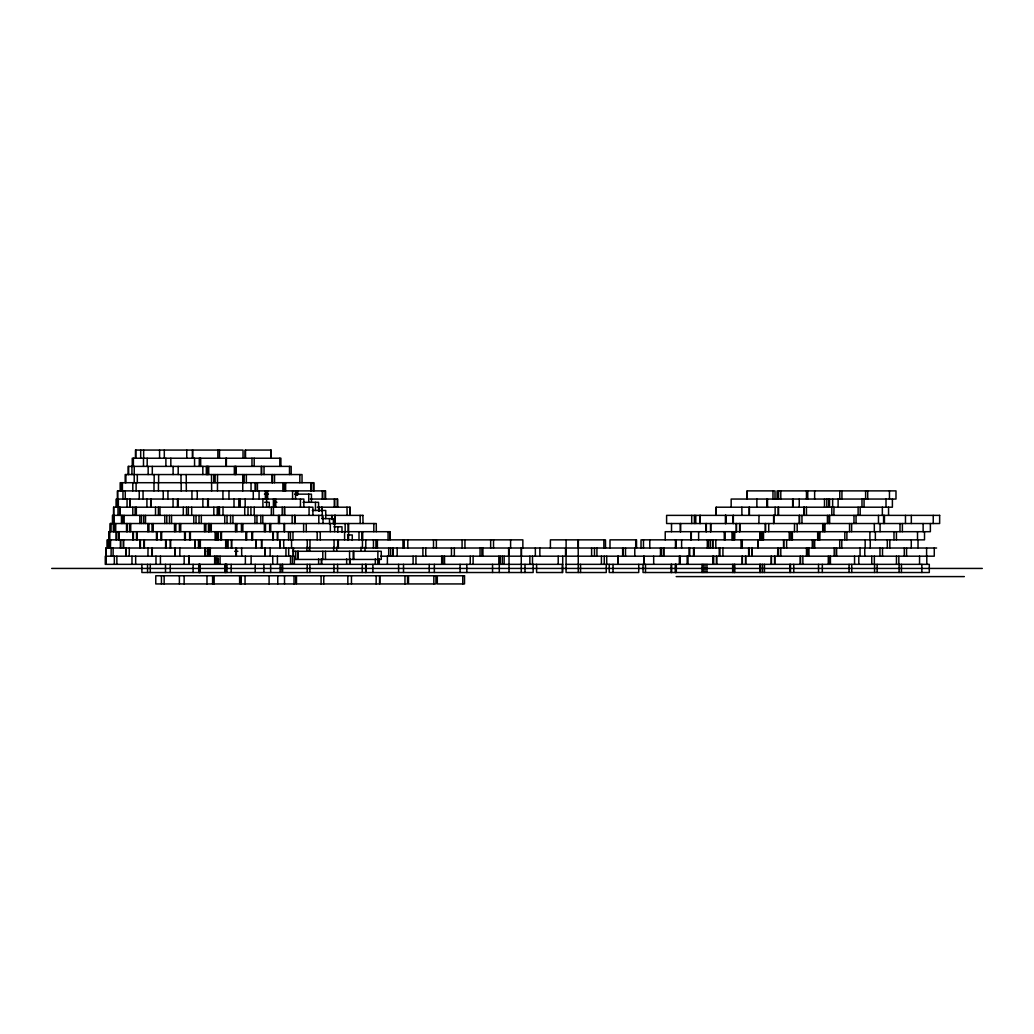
<?xml version="1.0" encoding="UTF-8"?>
<svg xmlns="http://www.w3.org/2000/svg" width="1034" height="1034" viewBox="0 0 1034 1034"><rect width="100%" height="100%" fill="white"/><g stroke="black" fill="none" stroke-linecap="round" stroke-linejoin="round"><path stroke-width="1.5" d="M264.445 494.149L268.426 494.149M294.625 494.149L311.441 494.149L311.441 502.304M310.226 499.047L337.64 499.047L337.64 507.203M264.678 502.304L269.254 502.304L269.254 507.746M273.764 502.304L276.957 502.304M303.014 502.304L318.562 502.304L318.562 510.473M317.218 507.203L350.112 507.203L350.112 515.371M716.213 507.203L716.213 515.371L716.135 507.203L892.394 507.203L892.394 499.047M312.333 510.473L325.736 510.473L325.736 518.629M325.141 515.371L363.012 515.371M321.897 518.629L333.375 518.629L333.375 524.07M333.956 526.797L342.008 526.797L342.008 532.239M390.038 531.696L390.038 539.851L390.051 531.696L108.829 531.696L108.829 539.851M347.463 534.953L352.271 534.953L352.271 540.407M936.584 548.02L105.972 548.02L106.011 556.189L294.354 556.189L294.354 564.344M207.188 551.29L209.786 551.29M234.679 551.29L237.898 551.29M292.57 551.29L381.275 551.29L381.275 559.446L298.206 559.446L298.206 551.29M105.274 556.189L105.274 564.344L562.716 564.344M380.758 556.189L934.271 556.189L934.271 548.02M215.318 559.446L218.484 559.446M294.574 559.446L297.74 559.446L297.74 551.29M566.063 564.344L929.295 564.344L929.295 572.513L643.032 572.513L643.032 564.344M51.7 568.429L982.3 568.429M676.184 576.597L964.347 576.597M933.237 515.371L933.237 523.527M930.367 523.527L930.367 531.696L665.224 531.696L665.224 539.851M926.8 556.189L926.8 564.344M926.606 548.02L926.606 556.189M924.512 531.696L924.512 539.851L641.028 539.851L641.028 548.02M923.129 523.527L923.129 531.696M921.85 564.344L921.85 572.513M919.549 556.189L919.549 564.344M918.024 539.851L918.024 548.02M917.52 531.696L917.52 539.851M911.329 515.371L911.329 523.527M911.277 539.851L911.277 548.02M906.559 548.02L906.559 556.189M905.474 515.371L905.474 523.527M904.285 548.02L904.285 556.189M902.385 523.527L902.385 531.696M901.441 564.344L901.441 572.513M900.007 523.527L900.007 531.696M899.115 564.344L899.115 572.513M898.83 556.189L898.83 564.344M896.426 531.696L896.426 539.851M896.452 556.189L896.452 564.344M893.983 531.696L893.983 539.851M889.822 539.851L889.822 548.02M889.46 490.879L889.46 499.047M888.555 507.203L888.555 515.371M887.327 539.851L887.327 548.02M886.009 499.047L886.009 507.203M884.458 515.371L884.458 523.527M883.579 515.371L883.579 523.527M882.506 548.02L882.506 556.189M882.351 507.203L882.351 515.371M880.076 523.527L880.076 531.696M879.96 548.02L879.96 556.189M878.473 515.371L878.473 523.527M877.142 564.344L877.142 572.513M875.359 531.696L875.359 539.851M874.57 564.344L874.57 572.513M874.325 523.527L874.325 531.696M874.35 556.189L874.35 564.344M871.752 556.189L871.752 564.344M870.266 539.851L870.266 548.02M869.904 531.696L869.904 539.851M867.707 490.879L867.707 499.047M865.613 490.879L865.613 499.047M865.161 539.851L865.161 548.02M864.76 548.02L864.76 556.189M864.062 499.047L864.062 507.203M861.981 499.047L861.981 507.203M860.185 507.203L860.185 515.371M860.055 548.02L860.055 556.189M858.802 556.189L858.802 564.344M858.117 507.203L858.117 515.371M856.049 515.371L856.049 523.527M854.549 556.189L854.549 564.344M853.981 515.371L853.981 523.527M851.732 564.344L851.732 572.513M851.628 523.527L851.628 531.696M849.56 523.527L849.56 531.696M849.069 564.344L849.069 572.513M846.885 531.696L846.885 539.851M844.817 531.696L844.817 539.851M841.934 490.879L841.934 499.047M841.792 539.851L841.792 548.02M839.776 490.879L839.776 499.047M839.711 539.851L839.711 548.02M838.109 499.047L838.109 507.203M836.545 548.02L836.545 556.189M836.325 548.02L836.325 556.189M834.205 548.02L834.205 556.189M834.011 507.203L833.831 515.371M832.641 499.047L832.641 507.203M831.814 507.203L831.814 515.371M830.431 556.189L830.431 564.344M830.147 556.189L830.147 564.344M829.539 499.047L829.539 507.203M829.643 515.371L829.643 523.527M829.139 515.371L829.139 523.527M828.79 499.047L828.79 507.203M828.286 556.189L828.286 564.344M827.42 515.371L827.42 523.527M826.812 499.047L826.812 507.203M824.99 523.527L824.99 531.696M824.499 499.047L824.499 507.203M824.111 523.527L824.111 531.696M822.715 523.527L822.715 531.696M822.327 564.344L822.327 572.513M820.001 531.696L819.846 539.851M818.76 531.696L818.76 539.851M818.527 564.344L818.527 572.513M817.674 531.696L817.674 539.851M814.637 490.879L814.637 499.047M814.676 539.851L814.676 548.02M813.06 539.851L813.06 548.02M812.272 539.851L812.272 548.02M808.963 548.02L808.963 556.189M807.761 490.879L807.761 499.047M807.567 548.02L807.567 556.189M807.205 490.879L807.205 499.047M806.985 548.02L806.985 556.189M806.455 490.879L806.455 499.047M806.455 507.203L806.455 515.371M806.481 548.02L806.481 556.189M804.271 507.203L804.271 515.371M803.883 507.203L803.883 515.371M802.862 556.189L802.862 564.344M801.957 515.371L801.957 523.527M800.536 556.189L800.536 564.344M800.277 556.189L800.277 564.344M799.541 515.371L799.541 523.527M799.243 499.047L799.243 507.203M799.321 515.371L799.321 523.527M797.175 523.527L797.175 531.696M794.539 523.527L794.448 531.696M793.75 564.344L793.75 572.513M793.207 499.047L793.207 507.203M792.651 499.047L792.651 507.203M792.367 531.696L792.367 539.851M792.07 531.696L792.07 539.851M791.798 531.696L791.798 539.851M791.437 531.696L791.437 539.851M791.139 531.696L791.139 539.851M790.467 564.344L790.467 572.513M789.821 564.344L789.821 572.513M789.226 531.696L789.252 539.851M786.615 539.851L786.615 548.02M783.707 539.851L783.707 548.02M783.591 539.851L783.591 548.02M780.799 490.879L780.799 499.047M780.799 548.02L780.799 556.189M778.576 490.879L778.576 499.047M778.563 507.203L778.563 515.371M778.537 548.02L778.537 556.189M778.188 507.203L778.188 515.371M777.788 548.02L777.607 556.189M777.09 499.047L777.09 490.879L895.987 490.879L895.987 499.047L731.167 499.047L731.167 507.203M775.009 499.047L775.009 490.879L747.143 490.879L747.143 499.047M775.125 507.203L775.125 515.371M774.828 556.189L774.828 564.344M774.569 556.189L774.569 564.344M773.833 515.371L773.833 523.527M773.613 515.371L773.613 523.527M772.967 490.879L772.967 499.047M771.454 556.189L771.454 564.344M771.261 556.189L771.261 564.344M768.74 523.527L768.74 531.696M767.525 499.047L767.525 507.203M766.969 499.047L766.969 507.203M765.522 523.527L765.522 531.696M765.354 523.527L765.354 531.696M764.449 564.344L764.449 572.513M763.544 531.696L763.506 539.851M762.446 564.344L762.446 572.513M761.942 531.696L761.942 539.851M761.67 531.696L761.787 539.851M760.429 564.344L760.429 572.513M760.249 531.696L760.249 539.851M760.119 531.696L760.119 539.851M759.77 564.344L759.77 572.513M759.046 515.371L758.853 523.527M758 539.851L758 548.02M757.87 539.851L757.87 548.02M756.875 499.047L756.875 507.203M752.067 548.02L752.067 556.189M751.899 548.02L751.899 556.189M749.404 507.203L749.404 515.371M749.223 507.203L749.223 515.371M749.017 548.02L749.017 556.189M748.629 548.02L748.655 556.189M747.259 490.879L747.259 499.047M745.734 556.189L745.734 564.344M745.54 556.189L745.54 564.344M742.27 539.851L742.27 548.02M742.373 556.189L742.373 564.344M742.231 556.189L742.231 564.344M741.856 507.203L741.921 515.371M741.494 539.851L741.572 548.02M741.275 539.851L741.275 548.02M739.814 523.527L739.814 531.696M739.633 523.527L739.633 531.696M736.518 523.527L736.518 531.696M736.247 523.527L736.247 531.696M734.76 564.344L734.76 572.513M734.088 564.344L734.088 572.513M733.636 531.696L733.636 539.851M733.339 515.371L733.339 523.527M733.145 515.371L733.145 523.527M732.731 531.696L732.731 539.851M732.667 564.344L732.667 572.513M732.033 531.696L732.033 539.851M725.894 515.371L725.894 523.527M725.726 515.371L725.726 523.527M725.429 515.371L725.429 523.527M725.17 531.696L725.17 539.851M724.265 531.696L724.265 539.851M722.934 548.02L722.921 556.189M719.923 548.02L719.923 556.189M719.237 548.02L719.225 556.189M716.652 556.189L716.652 564.344M716.51 556.189L716.51 564.344M715.786 539.851L715.851 548.02M713.667 556.189L713.667 564.344M712.904 539.851L712.904 548.02M712.801 556.189L712.801 564.344M712.491 539.851L712.491 548.02M710.81 523.527L710.81 531.696M710.539 523.527L710.539 531.696M710.28 539.851L710.28 548.02M708.393 539.851L708.393 548.02M707.838 539.851L707.838 548.02M707.308 539.851L707.308 548.02M706.959 564.344L706.959 572.513M706.312 523.527L706.312 531.696M706.041 523.527L706.041 531.696M704.994 564.344L704.994 572.513M703.185 564.344L703.185 572.513M702.034 564.344L702.034 572.513M700.186 515.371L700.186 523.527M700.018 515.371L700.018 523.527M698.622 531.696L698.622 539.851M695.766 515.371L695.766 523.527M694.37 515.371L694.37 523.527M694.253 548.02L694.253 556.189M693.556 548.02L693.556 556.189M691.707 515.371L691.707 523.527M691.319 531.696L691.319 539.851M690.932 531.696L690.932 539.851M689.717 548.02L689.717 556.189M689.032 548.02L689.032 556.189M688.024 556.189L688.024 564.344M687.158 556.189L687.158 564.344M681.613 539.851L681.613 548.02M680.605 523.527L680.605 531.696M680.333 523.527L680.333 531.696M680.204 556.189L680.204 564.344M679.338 556.189L679.338 564.344M676.314 564.344L676.314 572.513M676.003 539.851L676.003 548.02M675.473 539.851L675.473 548.02M675.629 564.344L675.629 572.513M675.396 564.344L675.396 572.513M671.622 564.344L671.622 572.513M671.518 523.527L671.518 531.696M671.195 564.344L671.195 572.513M664.048 548.02L664.048 556.189M663.35 548.02L663.35 556.189M661.153 548.02L661.153 556.189M660.455 548.02L660.455 556.189M653.682 556.189L653.682 564.344M649.779 539.851L649.779 548.02M645.487 564.344L645.487 572.513M643.949 556.189L643.949 564.344M643.755 556.189L643.755 564.344M643.471 539.851L643.471 548.02M638.728 564.344L638.728 572.513L609.246 572.513L609.246 564.344M636.53 548.02L636.53 539.851L609.995 539.851L609.995 548.02M635.716 539.851L635.716 548.02M634.786 548.02L634.786 556.189M625.505 548.02L625.505 556.189M623.063 548.02L623.063 556.189M622.649 548.02L622.649 556.189M618.242 556.189L618.242 564.344M618.048 556.189L618.048 564.344M613.02 564.344L613.02 572.513M606.725 556.189L606.725 564.344M606.26 564.344L606.26 572.513L566.063 572.513L566.115 539.851M605.497 548.02L605.497 539.851L550.398 539.851L550.398 548.02M604.283 556.189L604.283 564.344M603.869 539.851L603.869 548.02M601.413 556.189L601.413 564.344M596.928 548.02L596.928 556.189M594.485 548.02L594.485 556.189M591.616 548.02L591.616 556.189M580.552 564.344L580.552 572.513M578.355 539.851L578.355 548.02M578.161 539.851L578.303 572.513M565.908 548.02L565.908 556.189M565.559 548.02L565.559 556.189M562.716 556.189L562.716 572.513L536.594 572.513L536.594 564.344M562.302 564.344L562.302 572.513M558.205 556.189L558.205 564.344M539.838 548.02L539.838 556.189M535.353 548.02L535.353 556.189M533.143 564.344L533.143 572.513L282.618 572.513L282.618 564.344M532.497 556.189L532.497 564.344M529.86 556.189L529.86 564.344M525.001 564.344L525.001 572.513M522.855 548.02L522.855 539.851L107.329 539.851L107.329 548.02M521.485 548.02L521.485 556.189M521.265 548.02L521.265 572.513M510.602 539.851L510.602 548.02M509.245 548.02L509.245 556.189M509.025 548.02L509.025 572.513M508.625 548.02L508.625 556.189M504.14 556.189L504.14 564.344M502.291 556.189L502.291 564.344M500.249 556.189L500.249 564.344M499.293 564.344L499.293 572.513M498.827 556.189L498.827 564.344M493.528 539.851L493.528 548.02M492.546 564.344L492.546 572.513M490.659 539.851L490.659 548.02M482.917 548.02L482.917 556.189M481.883 548.02L481.883 556.189M480.047 548.02L480.047 556.189M473.12 556.189L473.12 564.344M470.25 556.189L470.25 564.344M466.825 564.344L466.825 572.513M464.951 539.851L464.951 548.02M462.754 575.77L462.754 583.939M462.082 539.851L462.082 548.02M460.078 564.344L460.078 572.513M454.34 548.02L454.34 556.189M451.47 548.02L451.47 556.189M444.542 556.189L444.542 564.344M442.901 556.189L442.901 564.344M441.673 556.189L441.673 564.344M436.374 539.851L436.374 548.02M434.358 564.344L434.358 572.513M433.841 575.77L433.841 583.939M433.504 539.851L433.504 548.02M429.239 564.344L429.239 572.513M425.762 548.02L425.762 556.189M422.893 548.02L422.893 556.189M415.965 556.189L415.965 564.344M413.096 556.189L413.096 564.344M407.797 539.851L407.797 548.02M404.966 575.77L404.966 583.939M404.229 539.851L404.216 548.02M403.518 564.344L403.518 572.513M402.963 539.851L402.976 548.02M398.594 564.344L398.594 572.513M397.185 548.02L397.185 556.189M393.178 548.02L393.178 556.189M392.868 548.02L392.868 556.189M390.645 548.02L390.645 556.189M388.694 548.02L388.694 556.189M388.086 531.696L388.073 539.851M387.388 556.189L387.388 564.344M379.297 558.903L379.297 564.344M377.901 551.29L377.785 564.344M377.384 539.851L377.397 548.02M376.311 531.696L376.273 523.527L110.16 523.527L110.16 531.696M376.156 575.77L376.156 583.939M375.962 539.851L375.949 548.02M375.329 558.903L375.329 564.344M373.843 523.527L373.804 531.696M373.468 539.851L373.455 548.02M372.886 564.344L372.886 572.513M365.958 564.344L365.958 572.513M365.79 539.851L365.79 548.02M365.674 564.344L365.674 572.513M365.002 547.206L365.002 551.29M362.908 515.371L363.012 523.527M362.701 531.696L362.701 539.851M362.443 539.851L362.443 548.02M362.288 564.344L362.288 572.513M361.835 531.696L361.822 539.851M360.995 547.206L360.995 551.29M360.116 515.371L360.22 523.527M359.005 531.696L359.005 539.851M353.861 551.29L353.861 559.446M353.189 551.29L353.189 559.446M351.457 575.77L351.457 583.939M350.138 558.903L350.138 564.344M349.931 507.203L349.931 515.371M349.557 551.29L349.621 564.344M348.626 523.527L348.561 539.851M348.109 523.527L348.148 531.696M347.941 534.953L347.941 540.407M347.838 575.77L347.838 583.939M346.972 507.203L347.166 515.371M346.648 558.903L346.648 564.344M345.136 523.527L345.175 531.696M344.593 531.696L344.593 539.851M338.351 539.851L338.351 548.02M337.821 526.797L337.821 532.239M337.704 539.851L337.704 548.02M337.575 564.344L337.575 572.513M337.342 499.047L337.342 507.203M336.696 547.206L336.696 551.29M335.184 515.371L335.184 523.527M335.081 515.371L335.081 523.527M334.745 515.371L334.835 523.527M334.667 499.047L334.667 507.203M334.641 523.527L334.641 531.696M334.37 499.047L334.37 507.203M334.072 539.851L334.072 548.02M333.969 564.344L333.969 572.513M333.659 547.206L333.659 551.29M330.324 523.527L330.324 531.696M329.523 518.629L329.523 524.07M325.581 499.047L325.581 490.879L117.501 490.879L117.501 499.047M325.477 551.29L325.477 559.446M325.154 490.879L325.154 499.047M323.771 575.77L323.771 583.939M323.022 523.527L323.022 515.371L112.448 515.371L112.448 523.527M322.737 490.879L322.737 499.047M322.789 551.29L322.789 559.446M322.298 490.879L322.298 499.047M322.259 510.473L322.259 518.629M322.026 507.203L322.026 511.287M321.664 507.203L321.664 511.287M321.703 558.903L321.703 564.344M321.328 558.903L321.328 564.344M321.096 575.77L321.096 583.939M320.269 531.696L320.269 539.851M319.092 507.203L319.092 511.287M318.911 507.203L318.911 511.287M318.808 515.371L318.808 523.527M318.627 558.903L318.627 564.344M317.192 531.696L317.192 539.851M315.448 502.304L315.448 510.473M313.948 490.879L313.948 482.71L120.177 482.71L120.177 490.879M313.367 482.71L313.367 490.879M312.901 515.371L312.901 507.203L113.598 507.203L113.598 515.371M311.363 482.71L311.363 490.879M310.782 482.71L310.782 490.879M309.98 539.851L309.98 548.02M309.89 564.344L309.89 572.513M309.593 547.206L309.593 551.29M309.412 547.206L309.412 551.29M309.076 507.203L309.076 515.371M308.727 494.149L308.727 502.304M307.279 539.851L307.279 548.02M307.214 564.344L307.214 572.513M306.878 547.206L306.878 551.29M306.271 523.527L306.271 531.696M303.841 507.203L303.841 499.047L116.273 499.047L116.273 507.203M303.621 523.527L303.621 531.696M302.031 482.71L302.031 474.554L125.179 474.554L125.179 482.71M300.442 499.047L300.442 507.203M299.834 474.554L299.834 482.71M297.727 490.879L297.727 494.963M297.288 490.879L297.288 494.963M296.848 490.879L296.848 494.963M296.409 490.879L296.409 494.963M295.737 551.29L295.737 559.446M295.543 490.879L295.543 499.047M295 515.371L295 523.527M294.664 515.371L294.664 523.527M294.044 575.77L294.044 583.939M293.475 548.02L293.436 556.189M293.178 548.02L293.178 556.189M292.971 531.696L292.971 539.851M292.583 490.879L292.583 499.047M292.441 556.189L292.441 564.344M292.157 515.371L292.157 523.527M291.536 539.851L291.588 548.02M291.187 474.554L291.187 466.386L128.138 466.386L128.138 474.554M290.528 556.189L290.528 564.344M290.476 531.696L290.476 539.851M289.494 466.386L289.494 474.554M288.667 548.02L288.693 556.189M288.512 531.696L288.576 539.851M285.979 548.02L285.94 556.189M285.642 482.71L285.642 490.879M284.867 482.71L284.867 490.879M284.647 507.203L284.647 515.371M284.544 523.527L284.544 531.696M284.518 575.77L284.518 583.939M284.402 507.203L284.402 515.371M284.26 482.71L284.26 490.879M284.156 523.527L284.156 531.696M283.639 539.851L283.794 548.02M283.6 482.71L283.6 490.879M283.019 482.71L283.019 490.879M282.204 507.203L282.204 515.371M282.088 564.344L282.088 572.513L226.343 572.513L226.343 564.344M280.899 466.386L280.899 458.23L132.249 458.23L132.249 466.386M280.214 539.851L280.214 548.02M280.02 539.851L280.02 548.02M280.162 564.344L280.162 572.513M279.813 458.23L279.813 466.386M279.477 515.371L279.477 523.527M278.443 515.371L278.443 523.527M277.771 531.696L277.771 539.851M277.771 575.77L277.771 583.939M277.422 556.189L277.422 564.344M277.306 531.696L277.306 539.851M275.742 499.047L275.742 507.203M274.902 499.047L274.902 507.203M274.54 474.554L274.54 482.71M273.377 499.047L273.454 515.371M273.325 531.696L273.325 539.851M272.769 531.696L272.769 539.851M272.743 556.189L272.743 564.344M272.524 474.554L272.524 482.71M272.045 474.554L272.045 482.71M271.218 458.23L271.218 450.061L245.123 450.061L245.123 458.23M271.335 507.203L271.335 515.371M270.818 450.061L270.818 458.23M270.727 523.527L270.727 531.696M270.649 564.344L270.649 572.513M270.184 548.02L270.094 556.189M269.667 523.527L269.667 531.696M269.099 575.77L269.099 583.939M267.625 490.879L267.625 499.047M267.147 490.879L267.082 494.963M266.669 490.879L266.694 494.963M266.604 499.047L266.604 507.203M266.165 490.879L266.165 499.047M265.363 490.879L265.363 499.047M265.492 523.527L265.492 531.696M264.911 548.02L264.911 556.189M264.82 548.02L264.82 556.189M264.342 523.527L264.342 531.696M264.032 466.386L264.032 474.554M263.89 564.344L263.89 572.513M262.894 499.047L262.894 507.203M262.804 515.371L262.804 523.527M261.68 466.386L261.68 474.554M261.809 539.851L261.809 548.02M261.473 539.851L261.473 548.02M261.279 466.386L261.279 474.554M260.814 515.371L260.814 523.527M259.069 490.879L259.069 499.047M257.44 482.71L257.44 490.879M256.962 515.371L256.962 523.527M256.109 539.851L256.109 548.02M255.682 482.71L255.682 490.879M255.773 539.851L255.773 548.02M255.217 564.344L255.217 572.513M255.127 482.71L255.127 490.879M254.907 515.371L254.907 523.527M254.196 458.23L254.196 466.386M254.222 507.203L254.222 515.371M253.278 490.879L253.278 499.047M252.593 531.696L252.593 539.851M251.973 458.23L251.973 466.386M251.818 531.696L251.818 539.851M251.12 556.189L251.12 564.344M251.042 482.71L251.042 490.879M250.913 507.203L250.913 515.371M248.005 507.203L248.005 515.371M246.661 531.696L246.661 539.851M246.35 474.554L246.35 482.71M245.898 531.696L245.898 539.851M245.523 450.061L245.523 458.23M245.368 556.189L245.368 564.344M245.174 499.047L245.174 507.203M245.058 575.77L245.058 583.939M244.722 507.203L244.722 515.371M244.166 474.554L244.166 482.71M243.029 458.23L243.029 450.061L135.467 450.061L135.467 458.23M242.744 474.554L242.757 490.879M242.861 523.527L242.861 531.696M241.62 548.02L241.736 556.189M241.426 523.527L241.426 531.696M240.198 499.047L240.198 507.203M238.815 499.047L238.815 507.203M236.889 523.527L236.889 531.696M236.437 548.02L236.347 556.189M235.972 466.386L235.972 474.554M235.868 548.02L235.972 556.189M235.571 466.386L235.571 474.554M235.481 523.527L235.481 531.696M234.343 466.386L234.343 474.554M234.007 499.047L234.007 507.203M232.934 515.371L232.934 523.527M231.732 539.851L231.732 548.02M231.357 539.851L231.357 548.02M231.177 564.344L231.177 572.513M230.569 515.371L230.569 523.527M228.966 490.879L228.966 499.047M227.829 539.851L227.829 548.02M227.519 539.851L227.519 548.02M227.028 515.371L227.028 523.527M226.885 564.344L226.834 572.513M226.42 458.23L226.33 466.386M226.291 539.851L226.291 548.02M226.007 458.23L226.007 466.386M226.045 539.851L225.968 548.02M225.683 539.851L225.683 548.02M225.735 564.344L225.735 572.513L141.891 572.513L141.891 564.344M225.309 564.344L225.309 572.513M225.115 564.344L225.115 572.513M224.74 515.371L224.74 523.527M222.93 490.879L222.93 499.047M223.021 507.203L223.021 515.371M221.483 531.696L221.483 539.851M220.669 531.696L220.669 539.851M220.074 556.189L220.074 564.344M219.505 450.061L219.505 458.23M219.479 507.203L219.479 515.371M218.613 507.203L218.613 515.371M218.29 531.696L218.29 539.851M218.045 534.953L218.045 540.407M217.967 558.903L217.967 564.344L217.89 556.189M217.864 450.061L217.864 458.23M217.515 474.554L217.463 490.879M217.373 531.696L217.373 539.851M217.243 507.203L217.243 515.371M216.662 531.696L216.662 539.851M216.184 556.189L216.184 564.344M215.925 531.696L215.925 539.851M215.137 474.554L215.137 482.71M215.137 531.696L215.137 539.851M214.658 556.189L214.658 564.344M213.922 575.77L213.922 583.939M213.78 474.554L213.78 482.71M213.818 507.203L213.818 515.371M213.482 575.77L213.482 583.939M212.603 575.77L212.603 583.939M211.505 474.554L211.647 490.879M211.285 523.527L211.285 531.696M210.341 548.02L210.225 556.189M209.837 523.527L209.837 531.696M209.372 548.02L209.372 556.189M209.269 548.02L209.269 556.189M208.894 523.527L208.894 531.696M208.713 466.386L208.713 474.554M208.467 523.527L208.467 531.696M208.351 499.047L208.351 507.203M207.705 466.386L207.705 474.554M207.666 499.047L207.666 507.203M207.627 548.02L207.627 556.189M207.524 548.02L207.524 556.189M207.149 466.386L207.149 474.554M206.981 575.77L206.981 583.939M206.335 466.386L206.335 474.554M205.856 523.527L205.856 531.696M205.042 548.02L205.042 556.189M204.926 548.02L204.926 556.189M204.448 523.527L204.448 531.696M202.858 499.047L202.858 507.203M202.832 466.386L202.832 474.554M201.32 515.371L201.32 523.527M200.635 458.23L200.635 466.386M200.299 458.23L200.299 466.386M200.338 539.851L200.338 548.02M199.976 539.851L199.976 548.02M200.04 564.344L200.04 572.513M199.614 564.344L199.614 572.513M199.278 458.23L199.278 466.386M199.355 564.344L199.355 572.513M199.032 515.371L199.032 523.527M198.825 539.851L198.825 548.02M198.722 564.344L198.722 572.513M198.502 539.851L198.502 548.02M197.261 490.879L197.261 499.047M196.021 515.371L196.021 523.527M195.155 539.851L195.155 548.02M194.806 539.851L194.806 548.02M194.56 458.23L194.56 466.386M193.785 515.371L193.785 523.527M193.1 564.344L193.1 572.513M192.725 450.061L192.725 458.23M192.389 450.061L192.389 458.23M191.936 490.879L191.936 499.047M191.691 507.203L191.691 515.371M190.385 531.696L190.385 539.851M189.623 531.696L189.623 539.851M189.144 556.189L189.144 564.344M188.873 556.189L188.873 564.344M188.369 507.203L188.369 515.371M186.753 450.061L186.753 458.23M186.534 507.203L186.534 515.371M186.327 490.879L186.236 474.554M185.345 531.696L185.345 539.851M184.582 531.696L184.582 539.851M184.168 556.189L184.168 564.344M184.142 575.77L184.142 583.939M183.289 507.203L183.289 515.371M181.183 482.71L181.183 490.879M181.002 474.554L181.002 482.71M180.73 523.527L180.73 531.696M179.903 548.02L179.8 556.189M179.399 523.527L179.399 531.696M179.386 575.77L179.386 583.939M178.197 466.386L178.197 474.554M177.964 499.047L177.964 507.203M177.499 499.047L177.499 507.203M175.832 523.527L175.832 531.696M175.069 548.02L175.069 556.189M174.966 548.02L174.966 556.189M174.513 523.527L174.513 531.696M173.105 466.386L173.105 474.554M173.053 499.047L173.053 507.203M171.541 515.371L171.541 523.527M170.83 458.23L170.83 466.386M170.623 539.851L170.623 548.02M170.287 539.851L170.287 548.02M170.261 564.344L170.261 572.513M169.46 515.371L169.46 523.527M167.935 490.879L167.935 499.047M166.797 515.371L166.797 523.527M165.892 458.23L165.892 466.386M165.944 539.851L165.944 548.02M165.621 539.851L165.621 548.02M165.505 564.344L165.505 572.513M164.768 515.371L164.768 523.527M164.303 450.061L164.303 458.23M164.16 575.77L164.16 583.939M163.23 490.879L163.23 499.047M161.64 531.696L161.64 539.851M161.433 575.77L161.433 583.939M160.942 531.696L160.942 539.851M160.425 556.189L160.425 564.344M159.986 507.203L159.986 515.371M159.585 450.061L159.585 458.23M158.616 474.554L158.616 482.71M158.435 482.71L158.435 490.879M158.37 507.203L158.37 515.371M157.142 531.696L157.142 539.851M156.47 531.696L156.47 539.851M155.979 556.189L155.979 564.344M155.514 507.203L155.514 515.371M154.156 474.554L154.156 482.71M153.988 482.71L153.988 490.879M153.213 523.527L153.213 531.696M152.308 466.386L152.308 474.554M152.282 548.02L152.282 556.189M152.037 523.527L152.037 531.696M152.179 548.02L152.179 556.189M151.106 499.047L151.106 507.203M150.718 499.047L150.718 507.203M150.279 564.344L150.279 572.513M148.935 523.527L148.935 531.696M148.159 466.386L148.159 474.554M148.03 548.02L147.94 556.189M147.797 523.527L147.797 531.696M147.552 564.344L147.552 572.513M147.19 458.23L147.19 466.386M146.918 499.047L146.918 507.203M145.523 515.371L145.523 523.527M144.372 539.851L144.372 548.02M144.088 539.851L144.088 548.02M143.648 450.061L143.648 458.23M143.752 515.371L143.752 523.527M143.493 458.23L143.493 466.386M143.054 490.879L143.054 499.047M141.529 515.371L141.529 523.527M140.689 450.061L140.689 458.23M140.378 539.851L140.378 548.02M140.094 539.851L140.094 548.02M139.823 515.371L139.823 523.527M139.241 490.879L139.241 499.047M137.315 474.554L137.315 482.71M137.095 531.696L137.095 539.851M136.514 531.696L136.514 539.851M136.346 507.203L136.346 515.371M136.113 482.71L136.113 490.879M135.842 450.061L135.842 458.23M135.661 556.189L135.661 564.344M135.118 507.203L135.118 515.371M134.252 466.386L134.2 482.71M133.386 458.23L133.386 466.386M133.412 531.696L133.412 539.851M132.843 531.696L132.843 539.851M132.804 482.71L132.804 490.879M132.804 507.203L132.804 515.371M131.938 466.386L131.938 474.554M131.977 556.189L131.977 564.344M130.723 523.527L130.723 531.696M130.064 499.047L130.064 507.203M129.948 499.047L129.948 507.203M129.767 523.527L129.767 531.696M129.302 548.02L129.224 556.189M128.655 466.386L128.655 474.554M127.428 523.527L127.428 531.696M127.053 499.047L127.053 507.203M126.523 523.527L126.523 531.696M125.941 548.02L125.941 556.189M125.902 474.554L125.902 482.71M125.877 548.02L125.877 556.189M125.269 490.879L125.269 499.047M124.158 515.371L124.158 523.527M123.602 539.851L123.602 548.02M123.369 539.851L123.369 548.02M122.968 490.879L122.968 499.047M122.736 515.371L122.736 523.527M122.413 482.71L122.413 490.879M121.456 515.371L121.456 523.527M121.056 482.71L121.056 490.879M120.668 539.851L120.668 548.02M120.448 539.851L120.448 548.02M119.996 507.203L119.996 515.371M119.595 507.203L119.595 515.371M118.962 531.696L118.962 539.851M118.522 531.696L118.522 539.851M118.354 499.047L118.354 507.203M117.992 507.203L117.992 515.371M117.592 490.879L117.669 507.203M116.868 556.189L116.868 564.344M116.545 499.047L116.545 507.203M116.558 531.696L116.558 539.851M116.144 531.696L116.144 539.851M115.718 523.527L115.718 531.696M115.032 523.527L115.032 531.696M114.335 556.189L114.335 564.344M114.179 515.371L114.179 523.527M113.986 523.527L113.986 531.696M113.675 507.203L113.675 515.371M113.288 515.371L113.365 531.696M113.055 515.371L113.055 523.527M113.158 548.02L113.094 556.189M111.168 548.02L111.103 556.189M110.819 523.527L110.819 531.696M110.56 523.527L110.457 531.696M110.625 539.851L110.457 548.02M109.656 531.696L109.656 539.851M109.371 531.696L109.371 539.851M109.294 539.851L109.139 548.02M109.1 531.696L109.1 539.851M107.975 539.851L107.885 548.02M107.42 539.851L107.42 548.02M106.218 556.189L106.218 564.344M105.817 548.02L105.791 556.189M939.648 515.371L666.607 515.371L666.607 523.527L939.648 523.527L939.648 515.371M239.617 575.77L155.772 575.77L155.772 583.939L239.617 583.939L239.617 575.77M295.957 575.77L240.224 575.77L240.224 583.939L295.957 583.939L295.957 575.77M379.556 575.77L296.487 575.77L296.487 583.939L379.556 583.939L379.556 575.77M407.551 575.77L379.827 575.77L379.827 583.939L407.551 583.939L407.551 575.77M435.934 575.77L408.508 575.77L408.508 583.939L435.934 583.939L435.934 575.77M464.524 575.77L437.317 575.77L437.317 583.939L464.524 583.939L464.524 575.77M734.541 539.851L734.541 531.696L734.399 539.851M331.888 519.443L331.888 515.371L331.785 519.443M240.767 583.939L240.767 575.77L240.715 583.939"/></g></svg>
